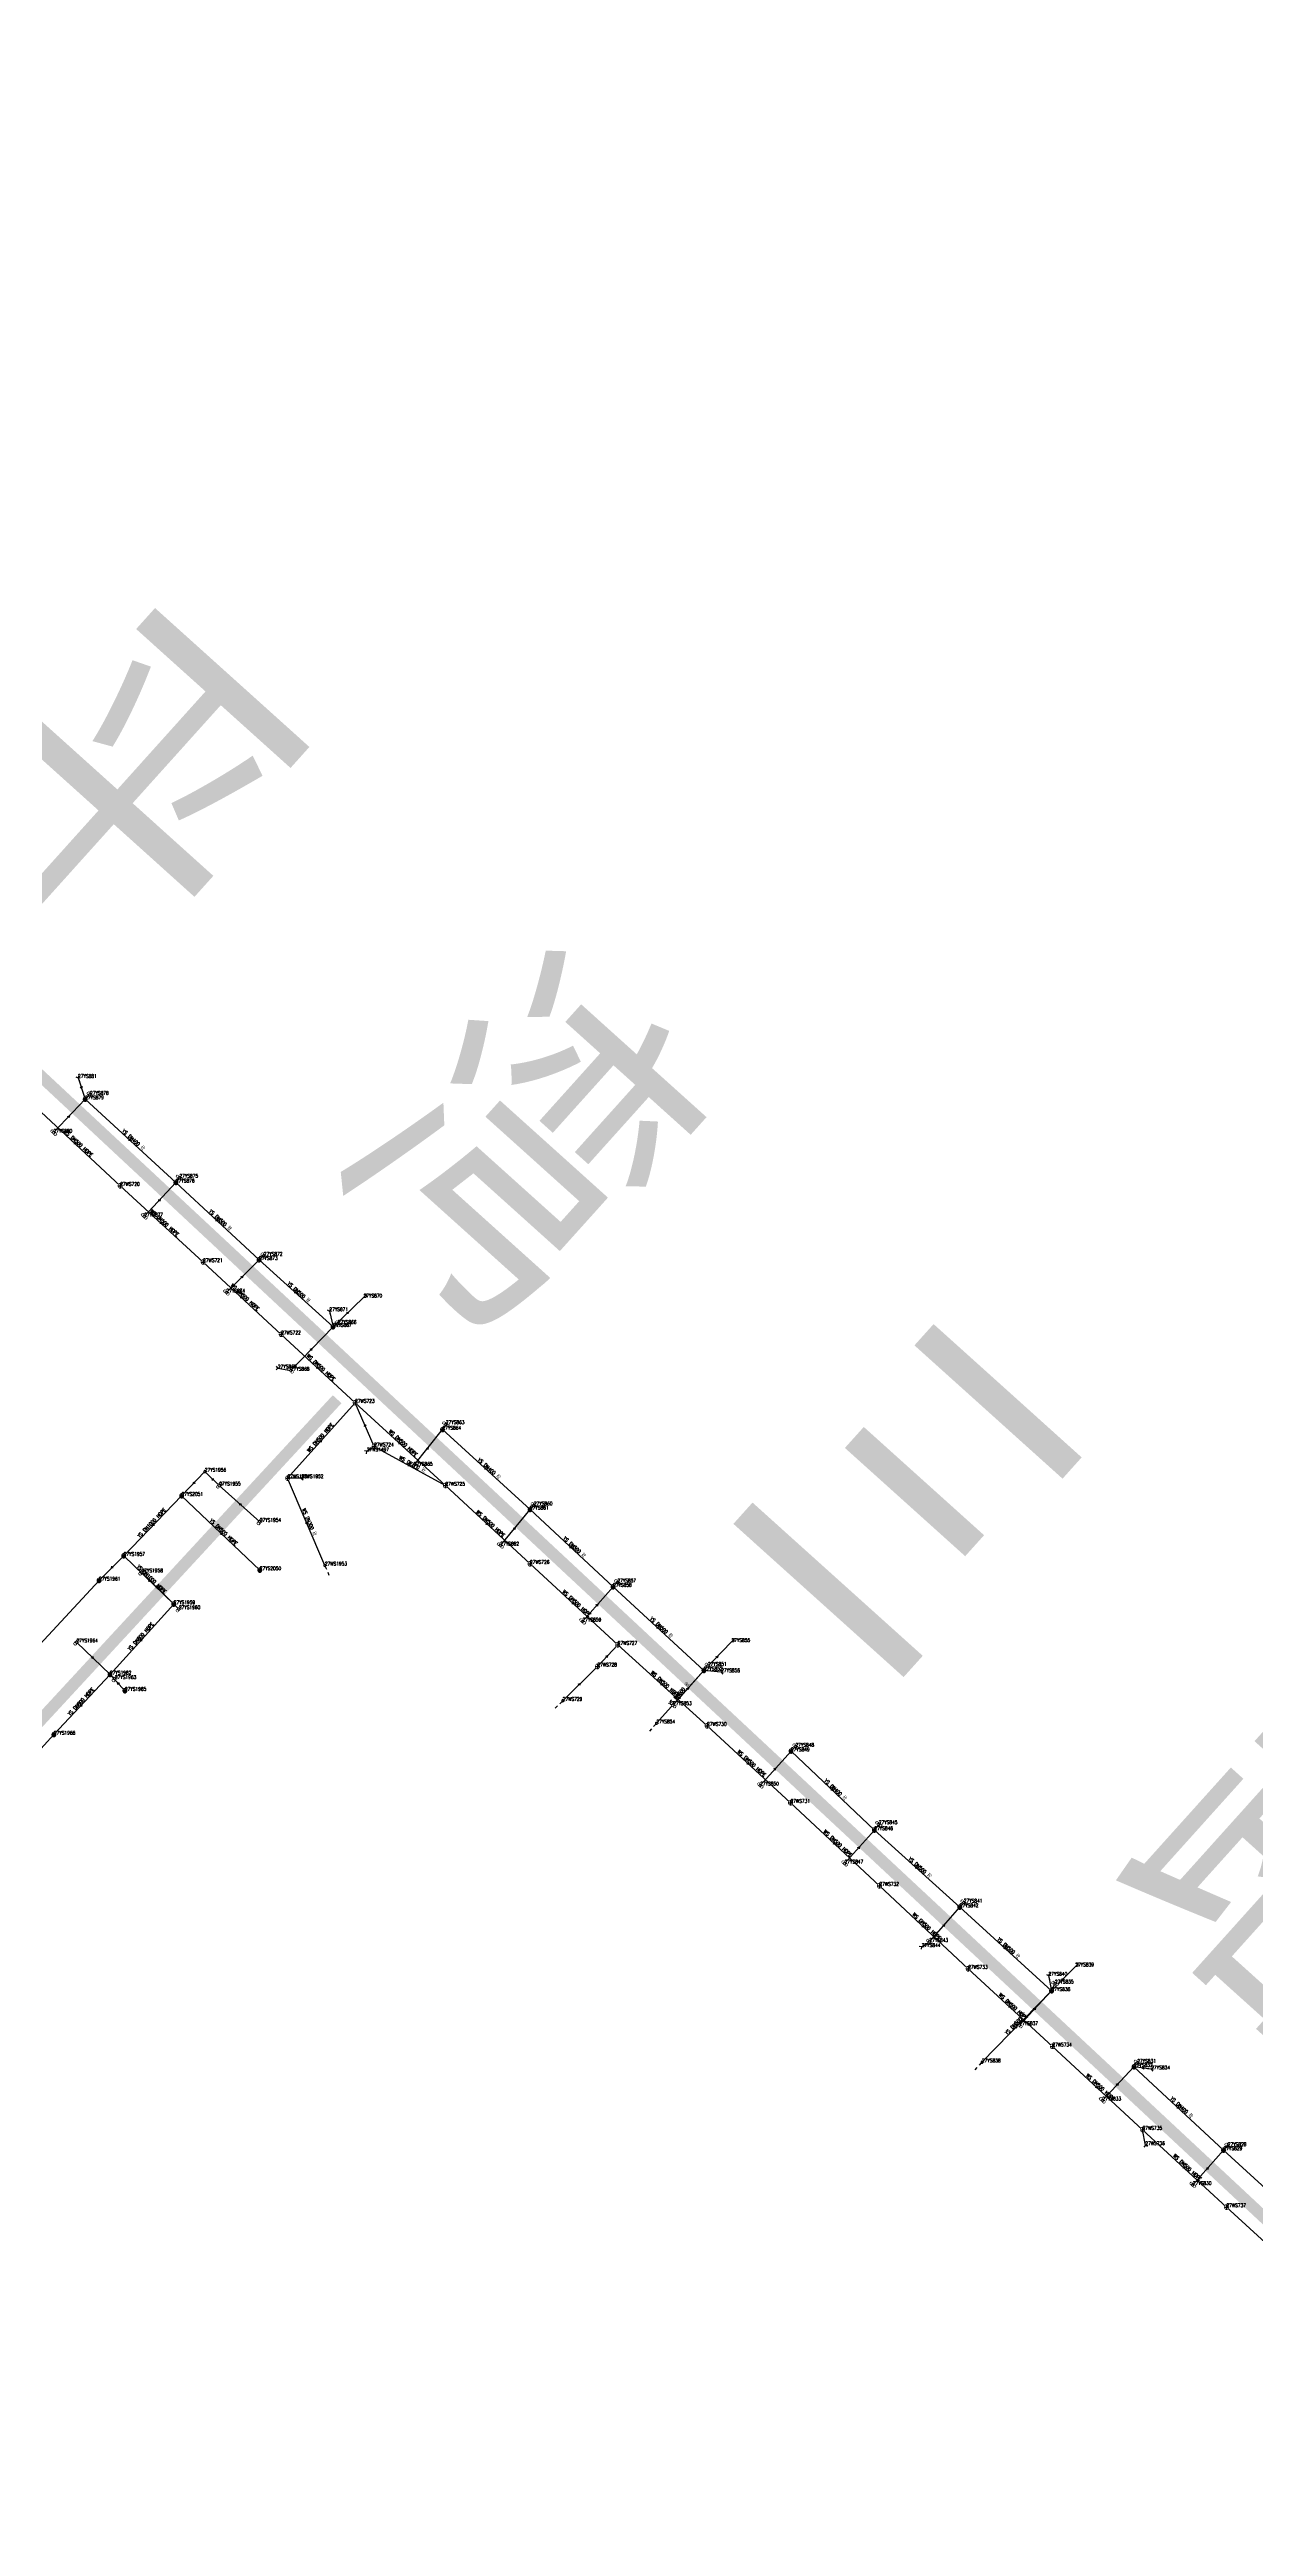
# Model space of a CAD drawing. Extents: x 78813 to 99477, y 2421021 to 2448125.
# Drawn here: x 85609 to 85914, y 2432755 to 2433383 of the extents above; entities that cross this region are included whole.
import ezdxf
from ezdxf.enums import TextEntityAlignment as Align

# ---------------------------------------------------------------- set-up
doc = ezdxf.new("R2010")
doc.units = 0
doc.set_wipeout_variables(frame=1)
doc.layers.get('0').update_dxf_attribs({"linetype": 'CONTINUOUS'})
for name, color, linetype in [('DX_WS', 16, 'CONTINUOUS'), ('DX_YS', 42, 'CONTINUOUS'), ('道路', 5, 'CONTINUOUS')]:
    doc.layers.add(name, color=color, linetype=linetype)
for name, color, linetype, true_color in [('WSLINE', 7, 'CONTINUOUS', 0x7f0000), ('YSANNEXE', 7, 'CONTINUOUS', 0xcc9900), ('YSLINE', 7, 'CONTINUOUS', 0xcc9900)]:
    doc.layers.add(name, color=color, linetype=linetype, true_color=true_color)
doc.layers.add('道路名称', color=7, linetype='CONTINUOUS', lineweight=0)
doc.styles.add('CcNameZT', font='txt.SHX', dxfattribs={"width": 0.8, "bigfont": 'HZTXT.SHX'})
doc.styles.get("Standard").update_dxf_attribs({"font": 'txt.shx', "bigfont": 'hztxt.shx'})
doc.styles.add('宋体0.7', font='', dxfattribs={"width": 0.7})
doc.styles.get('宋体0.7').set_extended_font_data('SimSun')

# ---------------------------------------------------------------- blocks, each defined once
blk = doc.blocks.new('PS污水井')
blk.add_lwpolyline([(1, 0), (1, 0.1), (1, 0.1), (1, 0.2), (1, 0.3), (0.9, 0.3), (0.9, 0.4), (0.9, 0.5), (0.8, 0.5), (0.8, 0.6), (0.8, 0.6), (0.7, 0.7), (0.7, 0.7), (0.6, 0.8), (0.6, 0.8), (0.5, 0.9), (0.4, 0.9), (0.4, 0.9), (0.3, 1), (0.2, 1), (0.2, 1), (0.1, 1), (0, 1), (0, 1), (-0.1, 1), (-0.2, 1), (-0.2, 1), (-0.3, 1), (-0.4, 0.9), (-0.4, 0.9), (-0.5, 0.9), (-0.6, 0.8), (-0.6, 0.8), (-0.7, 0.7), (-0.7, 0.7), (-0.8, 0.6), (-0.8, 0.6), (-0.8, 0.5), (-0.9, 0.5), (-0.9, 0.4), (-0.9, 0.3), (-1, 0.3), (-1, 0.2), (-1, 0.1), (-1, 0.1), (-1, 0), (-1, -0.1), (-1, -0.1), (-1, -0.2), (-1, -0.3), (-0.9, -0.3), (-0.9, -0.4), (-0.9, -0.5), (-0.8, -0.5), (-0.8, -0.6), (-0.8, -0.6), (-0.7, -0.7), (-0.7, -0.7), (-0.6, -0.8), (-0.6, -0.8), (-0.5, -0.9), (-0.4, -0.9), (-0.4, -0.9), (-0.3, -1), (-0.2, -1), (-0.2, -1), (-0.1, -1), (0, -1), (0, -1), (0.1, -1), (0.2, -1), (0.2, -1), (0.3, -1), (0.4, -0.9), (0.4, -0.9), (0.5, -0.9), (0.6, -0.8), (0.6, -0.8), (0.7, -0.7), (0.7, -0.7), (0.8, -0.6), (0.8, -0.6), (0.8, -0.5), (0.9, -0.5), (0.9, -0.4), (0.9, -0.3), (1, -0.3), (1, -0.2), (1, -0.1), (1, 0)], close=True)
blk.add_wipeout([(1, 0), (1, 0.1), (1, 0.1), (1, 0.2), (1, 0.3), (0.9, 0.3), (0.9, 0.4), (0.9, 0.5), (0.8, 0.5), (0.8, 0.6), (0.8, 0.6), (0.7, 0.7), (0.7, 0.7), (0.6, 0.8), (0.6, 0.8), (0.5, 0.9), (0.4, 0.9), (0.4, 0.9), (0.3, 1), (0.2, 1), (0.2, 1), (0.1, 1), (0, 1), (0, 1), (-0.1, 1), (-0.2, 1), (-0.2, 1), (-0.3, 1), (-0.4, 0.9), (-0.4, 0.9), (-0.5, 0.9), (-0.6, 0.8), (-0.6, 0.8), (-0.7, 0.7), (-0.7, 0.7), (-0.8, 0.6), (-0.8, 0.6), (-0.8, 0.5), (-0.9, 0.5), (-0.9, 0.4), (-0.9, 0.3), (-1, 0.3), (-1, 0.2), (-1, 0.1), (-1, 0.1), (-1, 0), (-1, -0.1), (-1, -0.1), (-1, -0.2), (-1, -0.3), (-0.9, -0.3), (-0.9, -0.4), (-0.9, -0.5), (-0.8, -0.5), (-0.8, -0.6), (-0.8, -0.6), (-0.7, -0.7), (-0.7, -0.7), (-0.6, -0.8), (-0.6, -0.8), (-0.5, -0.9), (-0.4, -0.9), (-0.4, -0.9), (-0.3, -1), (-0.2, -1), (-0.2, -1), (-0.1, -1), (0, -1), (0, -1), (0.1, -1), (0.2, -1), (0.2, -1), (0.3, -1), (0.4, -0.9), (0.4, -0.9), (0.5, -0.9), (0.6, -0.8), (0.6, -0.8), (0.7, -0.7), (0.7, -0.7), (0.8, -0.6), (0.8, -0.6), (0.8, -0.5), (0.9, -0.5), (0.9, -0.4), (0.9, -0.3), (1, -0.3), (1, -0.2), (1, -0.1)])
for p, q in [((-1, 0), (0, 0)), ((0, 1), (0, 0)), ((0, 0), (0, -1)), ((0, 0), (1, 0))]:
    blk.add_line(p, q)
blk = doc.blocks.new('PS进水口')
for points in [[(-0.8, -0.9), (0, 0), (-0.9, 0.9)], [(0, 0), (2, 0)]]:
    blk.add_lwpolyline(points)
blk = doc.blocks.new('PS非普查')
blk.add_lwpolyline([(3.7, 0), (5.3, 0)])
blk.add_wipeout([(0.5, 0), (0.5, 0), (0.5, 0.1), (0.5, 0.1), (0.5, 0.1), (0.5, 0.2), (0.5, 0.2), (0.4, 0.2), (0.4, 0.3), (0.4, 0.3), (0.4, 0.3), (0.4, 0.3), (0.3, 0.4), (0.3, 0.4), (0.3, 0.4), (0.2, 0.4), (0.2, 0.4), (0.2, 0.5), (0.2, 0.5), (0.1, 0.5), (0.1, 0.5), (0.1, 0.5), (0, 0.5), (0, 0.5), (-0.1, 0.5), (-0.1, 0.5), (-0.1, 0.5), (-0.2, 0.5), (-0.2, 0.5), (-0.2, 0.4), (-0.3, 0.4), (-0.3, 0.4), (-0.3, 0.4), (-0.3, 0.4), (-0.4, 0.3), (-0.4, 0.3), (-0.4, 0.3), (-0.4, 0.3), (-0.4, 0.2), (-0.5, 0.2), (-0.5, 0.2), (-0.5, 0.1), (-0.5, 0.1), (-0.5, 0.1), (-0.5, 0), (-0.5, 0), (-0.5, 0), (-0.5, -0.1), (-0.5, -0.1), (-0.5, -0.1), (-0.5, -0.2), (-0.5, -0.2), (-0.4, -0.2), (-0.4, -0.3), (-0.4, -0.3), (-0.4, -0.3), (-0.4, -0.3), (-0.3, -0.4), (-0.3, -0.4), (-0.3, -0.4), (-0.3, -0.4), (-0.2, -0.4), (-0.2, -0.5), (-0.2, -0.5), (-0.1, -0.5), (-0.1, -0.5), (-0.1, -0.5), (0, -0.5), (0, -0.5), (0.1, -0.5), (0.1, -0.5), (0.1, -0.5), (0.2, -0.5), (0.2, -0.5), (0.2, -0.4), (0.2, -0.4), (0.3, -0.4), (0.3, -0.4), (0.3, -0.4), (0.4, -0.3), (0.4, -0.3), (0.4, -0.3), (0.4, -0.3), (0.4, -0.2), (0.5, -0.2), (0.5, -0.2), (0.5, -0.1), (0.5, -0.1), (0.5, -0.1)])
blk.add_line((0.5, 0), (2.1, 0))
blk.add_lwpolyline([(0.5, 0), (0.5, 0), (0.5, 0.1), (0.5, 0.1), (0.5, 0.1), (0.5, 0.2), (0.5, 0.2), (0.4, 0.2), (0.4, 0.3), (0.4, 0.3), (0.4, 0.3), (0.4, 0.3), (0.3, 0.4), (0.3, 0.4), (0.3, 0.4), (0.2, 0.4), (0.2, 0.4), (0.2, 0.5), (0.2, 0.5), (0.1, 0.5), (0.1, 0.5), (0.1, 0.5), (0, 0.5), (0, 0.5), (-0.1, 0.5), (-0.1, 0.5), (-0.1, 0.5), (-0.2, 0.5), (-0.2, 0.5), (-0.2, 0.4), (-0.3, 0.4), (-0.3, 0.4), (-0.3, 0.4), (-0.3, 0.4), (-0.4, 0.3), (-0.4, 0.3), (-0.4, 0.3), (-0.4, 0.3), (-0.4, 0.2), (-0.5, 0.2), (-0.5, 0.2), (-0.5, 0.1), (-0.5, 0.1), (-0.5, 0.1), (-0.5, 0), (-0.5, 0), (-0.5, 0), (-0.5, -0.1), (-0.5, -0.1), (-0.5, -0.1), (-0.5, -0.2), (-0.5, -0.2), (-0.4, -0.2), (-0.4, -0.3), (-0.4, -0.3), (-0.4, -0.3), (-0.4, -0.3), (-0.3, -0.4), (-0.3, -0.4), (-0.3, -0.4), (-0.3, -0.4), (-0.2, -0.4), (-0.2, -0.5), (-0.2, -0.5), (-0.1, -0.5), (-0.1, -0.5), (-0.1, -0.5), (0, -0.5), (0, -0.5), (0.1, -0.5), (0.1, -0.5), (0.1, -0.5), (0.2, -0.5), (0.2, -0.5), (0.2, -0.4), (0.2, -0.4), (0.3, -0.4), (0.3, -0.4), (0.3, -0.4), (0.4, -0.3), (0.4, -0.3), (0.4, -0.3), (0.4, -0.3), (0.4, -0.2), (0.5, -0.2), (0.5, -0.2), (0.5, -0.1), (0.5, -0.1), (0.5, -0.1), (0.5, 0)], close=True)
blk = doc.blocks.new('LX')
for p, q in [((-0.866, 0.5), (0, 0)), ((0, 0), (-0.866, -0.5))]:
    blk.add_line(p, q)
blk = doc.blocks.new('PS出水口')
for points in [[(0, 0), (2, 0)], [(1.1, -0.9), (2, 0), (1.1, 0.9)]]:
    blk.add_lwpolyline(points)
blk = doc.blocks.new('PS雨水井')
blk.add_lwpolyline([(1, 0), (1, 0.1), (1, 0.1), (1, 0.2), (1, 0.3), (0.9, 0.3), (0.9, 0.4), (0.9, 0.5), (0.8, 0.5), (0.8, 0.6), (0.8, 0.6), (0.7, 0.7), (0.7, 0.7), (0.6, 0.8), (0.6, 0.8), (0.5, 0.9), (0.4, 0.9), (0.4, 0.9), (0.3, 1), (0.2, 1), (0.2, 1), (0.1, 1), (0, 1), (0, 1), (-0.1, 1), (-0.2, 1), (-0.2, 1), (-0.3, 1), (-0.4, 0.9), (-0.4, 0.9), (-0.5, 0.9), (-0.6, 0.8), (-0.6, 0.8), (-0.7, 0.7), (-0.7, 0.7), (-0.8, 0.6), (-0.8, 0.6), (-0.8, 0.5), (-0.9, 0.5), (-0.9, 0.4), (-0.9, 0.3), (-1, 0.3), (-1, 0.2), (-1, 0.1), (-1, 0.1), (-1, 0), (-1, -0.1), (-1, -0.1), (-1, -0.2), (-1, -0.3), (-0.9, -0.3), (-0.9, -0.4), (-0.9, -0.5), (-0.8, -0.5), (-0.8, -0.6), (-0.8, -0.6), (-0.7, -0.7), (-0.7, -0.7), (-0.6, -0.8), (-0.6, -0.8), (-0.5, -0.9), (-0.4, -0.9), (-0.4, -0.9), (-0.3, -1), (-0.2, -1), (-0.2, -1), (-0.1, -1), (0, -1), (0, -1), (0.1, -1), (0.2, -1), (0.2, -1), (0.3, -1), (0.4, -0.9), (0.4, -0.9), (0.5, -0.9), (0.6, -0.8), (0.6, -0.8), (0.7, -0.7), (0.7, -0.7), (0.8, -0.6), (0.8, -0.6), (0.8, -0.5), (0.9, -0.5), (0.9, -0.4), (0.9, -0.3), (1, -0.3), (1, -0.2), (1, -0.1), (1, 0)], close=True)
blk.add_wipeout([(1, 0), (1, 0.1), (1, 0.1), (1, 0.2), (1, 0.3), (0.9, 0.3), (0.9, 0.4), (0.9, 0.5), (0.8, 0.5), (0.8, 0.6), (0.8, 0.6), (0.7, 0.7), (0.7, 0.7), (0.6, 0.8), (0.6, 0.8), (0.5, 0.9), (0.4, 0.9), (0.4, 0.9), (0.3, 1), (0.2, 1), (0.2, 1), (0.1, 1), (0, 1), (0, 1), (-0.1, 1), (-0.2, 1), (-0.2, 1), (-0.3, 1), (-0.4, 0.9), (-0.4, 0.9), (-0.5, 0.9), (-0.6, 0.8), (-0.6, 0.8), (-0.7, 0.7), (-0.7, 0.7), (-0.8, 0.6), (-0.8, 0.6), (-0.8, 0.5), (-0.9, 0.5), (-0.9, 0.4), (-0.9, 0.3), (-1, 0.3), (-1, 0.2), (-1, 0.1), (-1, 0.1), (-1, 0), (-1, -0.1), (-1, -0.1), (-1, -0.2), (-1, -0.3), (-0.9, -0.3), (-0.9, -0.4), (-0.9, -0.5), (-0.8, -0.5), (-0.8, -0.6), (-0.8, -0.6), (-0.7, -0.7), (-0.7, -0.7), (-0.6, -0.8), (-0.6, -0.8), (-0.5, -0.9), (-0.4, -0.9), (-0.4, -0.9), (-0.3, -1), (-0.2, -1), (-0.2, -1), (-0.1, -1), (0, -1), (0, -1), (0.1, -1), (0.2, -1), (0.2, -1), (0.3, -1), (0.4, -0.9), (0.4, -0.9), (0.5, -0.9), (0.6, -0.8), (0.6, -0.8), (0.7, -0.7), (0.7, -0.7), (0.8, -0.6), (0.8, -0.6), (0.8, -0.5), (0.9, -0.5), (0.9, -0.4), (0.9, -0.3), (1, -0.3), (1, -0.2), (1, -0.1)])
for p, q in [((-1, 0), (0, 0)), ((-0.9, 0.5), (0, 0.5)), ((0, 1), (0, 0)), ((0, 0.5), (0.9, 0.5)), ((0, 0), (0, -1)), ((0, 0), (1, 0)), ((-0.9, -0.5), (0, -0.5)), ((0, -0.5), (0.9, -0.5))]:
    blk.add_line(p, q)
blk = doc.blocks.new('PS雨篦')
blk.add_lwpolyline([(-1.5, 0.5), (0, 0.5), (1.5, 0.5), (1.5, -0.5), (0, -0.5), (-1.5, -0.5)], close=True)
blk.add_wipeout([(-1.5, 0.5), (0, 0.5), (1.5, 0.5), (1.5, -0.5), (0, -0.5), (-1.5, -0.5)])
for p, q in [((-0.5, -0.5), (-0.5, 0.5)), ((0.5, -0.5), (0.5, 0.5))]:
    blk.add_line(p, q)
blk = doc.blocks.new('PS管线点')
blk.add_wipeout([(0.5, 0), (0.5, 0), (0.5, 0.1), (0.5, 0.1), (0.5, 0.1), (0.5, 0.2), (0.5, 0.2), (0.4, 0.2), (0.4, 0.3), (0.4, 0.3), (0.4, 0.3), (0.4, 0.3), (0.3, 0.4), (0.3, 0.4), (0.3, 0.4), (0.2, 0.4), (0.2, 0.4), (0.2, 0.5), (0.2, 0.5), (0.1, 0.5), (0.1, 0.5), (0.1, 0.5), (0, 0.5), (0, 0.5), (-0.1, 0.5), (-0.1, 0.5), (-0.1, 0.5), (-0.2, 0.5), (-0.2, 0.5), (-0.2, 0.4), (-0.3, 0.4), (-0.3, 0.4), (-0.3, 0.4), (-0.3, 0.4), (-0.4, 0.3), (-0.4, 0.3), (-0.4, 0.3), (-0.4, 0.3), (-0.4, 0.2), (-0.5, 0.2), (-0.5, 0.2), (-0.5, 0.1), (-0.5, 0.1), (-0.5, 0.1), (-0.5, 0), (-0.5, 0), (-0.5, 0), (-0.5, -0.1), (-0.5, -0.1), (-0.5, -0.1), (-0.5, -0.2), (-0.5, -0.2), (-0.4, -0.2), (-0.4, -0.3), (-0.4, -0.3), (-0.4, -0.3), (-0.4, -0.3), (-0.3, -0.4), (-0.3, -0.4), (-0.3, -0.4), (-0.3, -0.4), (-0.2, -0.4), (-0.2, -0.5), (-0.2, -0.5), (-0.1, -0.5), (-0.1, -0.5), (-0.1, -0.5), (0, -0.5), (0, -0.5), (0.1, -0.5), (0.1, -0.5), (0.1, -0.5), (0.2, -0.5), (0.2, -0.5), (0.2, -0.4), (0.2, -0.4), (0.3, -0.4), (0.3, -0.4), (0.3, -0.4), (0.4, -0.3), (0.4, -0.3), (0.4, -0.3), (0.4, -0.3), (0.4, -0.2), (0.5, -0.2), (0.5, -0.2), (0.5, -0.1), (0.5, -0.1), (0.5, -0.1)])
blk.add_lwpolyline([(0.5, 0), (0.5, 0), (0.5, 0.1), (0.5, 0.1), (0.5, 0.1), (0.5, 0.2), (0.5, 0.2), (0.4, 0.2), (0.4, 0.3), (0.4, 0.3), (0.4, 0.3), (0.4, 0.3), (0.3, 0.4), (0.3, 0.4), (0.3, 0.4), (0.2, 0.4), (0.2, 0.4), (0.2, 0.5), (0.2, 0.5), (0.1, 0.5), (0.1, 0.5), (0.1, 0.5), (0, 0.5), (0, 0.5), (-0.1, 0.5), (-0.1, 0.5), (-0.1, 0.5), (-0.2, 0.5), (-0.2, 0.5), (-0.2, 0.4), (-0.3, 0.4), (-0.3, 0.4), (-0.3, 0.4), (-0.3, 0.4), (-0.4, 0.3), (-0.4, 0.3), (-0.4, 0.3), (-0.4, 0.3), (-0.4, 0.2), (-0.5, 0.2), (-0.5, 0.2), (-0.5, 0.1), (-0.5, 0.1), (-0.5, 0.1), (-0.5, 0), (-0.5, 0), (-0.5, 0), (-0.5, -0.1), (-0.5, -0.1), (-0.5, -0.1), (-0.5, -0.2), (-0.5, -0.2), (-0.4, -0.2), (-0.4, -0.3), (-0.4, -0.3), (-0.4, -0.3), (-0.4, -0.3), (-0.3, -0.4), (-0.3, -0.4), (-0.3, -0.4), (-0.3, -0.4), (-0.2, -0.4), (-0.2, -0.5), (-0.2, -0.5), (-0.1, -0.5), (-0.1, -0.5), (-0.1, -0.5), (0, -0.5), (0, -0.5), (0.1, -0.5), (0.1, -0.5), (0.1, -0.5), (0.2, -0.5), (0.2, -0.5), (0.2, -0.4), (0.2, -0.4), (0.3, -0.4), (0.3, -0.4), (0.3, -0.4), (0.4, -0.3), (0.4, -0.3), (0.4, -0.3), (0.4, -0.3), (0.4, -0.2), (0.5, -0.2), (0.5, -0.2), (0.5, -0.1), (0.5, -0.1), (0.5, -0.1), (0.5, 0)], close=True)

msp = doc.modelspace()

# ---------------------------------------------------------------- linework, layer by layer
at = {"layer": 'WSLINE'}
for p, q in [((85603.88, 2433115.62), (85626.49, 2433094.57)), ((85626.49, 2433094.57), (85647.53, 2433075.25)), ((85647.53, 2433075.25), (85667.34, 2433056.91)), ((85667.34, 2433056.91), (85686.08, 2433039.59)), ((85668.96, 2433020.46), (85686.08, 2433039.59)), ((85686.08, 2433039.59), (85708.98, 2433018.58)), ((85690.91, 2433028.52), (85686.08, 2433039.59)), ((85689.05, 2433027.26), (85690.91, 2433028.52)), ((85690.91, 2433028.52), (85708.98, 2433018.58)), ((85672.41, 2433020.47), (85668.96, 2433020.46)), ((85678.4, 2432998.33), (85668.96, 2433020.46)), ((85708.98, 2433018.58), (85730.43, 2432998.74)), ((85730.43, 2432998.74), (85752.68, 2432978.23)), ((85747.54, 2432972.73), (85752.68, 2432978.23)), ((85752.68, 2432978.23), (85775.35, 2432957.67)), ((85738.73, 2432964.02), (85747.54, 2432972.73)), ((85775.35, 2432957.67), (85796.53, 2432938.15)), ((85796.53, 2432938.15), (85819.06, 2432917.11)), ((85819.06, 2432917.11), (85841.58, 2432896.1)), ((85841.58, 2432896.1), (85862.92, 2432876.42)), ((85862.92, 2432876.42), (85885.82, 2432855.29)), ((85885.82, 2432855.29), (85907.09, 2432835.68)), ((85886.51, 2432851.38), (85885.82, 2432855.29)), ((85907.09, 2432835.68), (85929.61, 2432815))]:
    msp.add_line(p, q, dxfattribs=at)
at = {"layer": 'YSLINE'}
for p, q in [((85615.81, 2433121.93), (85617.61, 2433116.49)), ((85609.6, 2433108.05), (85617.61, 2433116.49)), ((85618.84, 2433117.63), (85617.61, 2433116.49)), ((85632.6, 2433086.81), (85640.63, 2433095.42)), ((85641.52, 2433096.65), (85640.63, 2433095.42)), ((85653.42, 2433067.52), (85661.7, 2433075.79)), ((85662.91, 2433076.85), (85661.7, 2433075.79)), ((85679.55, 2433062.8), (85680.48, 2433058.84)), ((85680.48, 2433058.84), (85688.21, 2433066.26)), ((85681.69, 2433059.57), (85680.48, 2433058.84)), ((85666.5, 2433048.32), (85669.76, 2433047.73)), ((85700.99, 2433023.64), (85708.24, 2433032.75)), ((85709.08, 2433034.18), (85708.24, 2433032.75)), ((85647.95, 2433022.11), (85642.07, 2433015.97)), ((85651.62, 2433018.62), (85647.95, 2433022.11)), ((85661.9, 2433009.38), (85651.62, 2433018.62)), ((85642.07, 2433015.97), (85627.37, 2433000.76)), ((85661.9, 2432997.14), (85642.07, 2433015.97)), ((85722.92, 2433003.39), (85730.43, 2433012.51)), ((85731.41, 2433013.59), (85730.43, 2433012.51)), ((85627.37, 2433000.76), (85621.12, 2432994.51)), ((85640.06, 2432988.53), (85627.37, 2433000.76)), ((85621.12, 2432994.51), (85580.57, 2432950.83)), ((85631.9, 2432996.59), (85640.06, 2432988.53)), ((85743.76, 2432984.14), (85751.5, 2432992.91)), ((85752.6, 2432994.05), (85751.5, 2432992.91)), ((85623.9, 2432970.68), (85640.06, 2432988.53)), ((85641.37, 2432987.25), (85640.06, 2432988.53)), ((85615.41, 2432978.86), (85623.9, 2432970.68)), ((85774.55, 2432971.73), (85781.53, 2432978.93)), ((85609.68, 2432955.45), (85623.9, 2432970.68)), ((85625.14, 2432969.56), (85623.9, 2432970.68)), ((85627.69, 2432966.57), (85623.9, 2432970.68)), ((85766.71, 2432962.93), (85774.55, 2432971.73)), ((85775.56, 2432972.88), (85774.55, 2432971.73)), ((85778.93, 2432971.27), (85774.55, 2432971.73)), ((85602.26, 2432947.35), (85609.68, 2432955.45)), ((85788.82, 2432942.55), (85796.63, 2432951.24)), ((85797.77, 2432952.4), (85796.63, 2432951.24)), ((85810.23, 2432922.79), (85817.77, 2432931.24)), ((85818.89, 2432932.78), (85817.77, 2432931.24)), ((85831.73, 2432902.91), (85839.43, 2432911.7)), ((85840.46, 2432912.88), (85839.43, 2432911.7)), ((85829.78, 2432901.63), (85831.73, 2432902.91)), ((85861.97, 2432894.36), (85862.73, 2432890.48)), ((85862.73, 2432890.48), (85868.75, 2432896.7)), ((85863.58, 2432892.37), (85862.73, 2432890.48)), ((85854.55, 2432881.81), (85862.73, 2432890.48)), ((85875.62, 2432862.72), (85883.62, 2432871.23)), ((85884.46, 2432872.27), (85883.62, 2432871.23)), ((85888.02, 2432870.6), (85883.62, 2432871.23)), ((85898.56, 2432841.29), (85906.34, 2432850.11)), ((85907.4, 2432851.15), (85906.34, 2432850.11))]:
    msp.add_line(p, q, dxfattribs=at)

# ---------------------------------------------------------------- block references
at = {"layer": 'DX_WS', "yscale": 0.5, "zscale": 0.5}
for name, p, xscale, rotation in [('LX', (85615.19, 2433105.09), 0.5000000000878982, 316.8456606964688), ('LX', (85637.01, 2433084.91), 0.4999999999256761, 317.4186185119841), ('LX', (85657.43, 2433066.08), 0.4999999999256761, 317.4186185119841), ('LX', (85676.71, 2433048.25), 0.4999999999256761, 317.4186185119841), ('LX', (85677.52, 2433030.02), 0.5000000000436156, 48.12845479608112), ('LX', (85688.5, 2433034.06), 0.5000000002113115, 113.4456434261722), ('LX', (85697.53, 2433029.09), 0.4999999999256761, 317.4186185119841), ('LX', (85699.95, 2433023.55), 0.4999999999099169, 331.169605605388), ('PS进水口', (85672.41, 2433020.47, 2.66), 0.4999999999990012, 180.2493996489482), ('LX', (85673.68, 2433009.39), 0.4999999999899134, 112.8726856408191), ('LX', (85719.7, 2433008.66), 0.4999999999256761, 317.4186185119841), ('LX', (85741.55, 2432988.49), 0.4999999999256761, 317.4186185119841), ('LX', (85743.14, 2432968.38), 0.4999999998802595, 44.69070800721386), ('LX', (85764.02, 2432967.95), 0.4999999999871826, 317.9915762995381), ('LX', (85785.94, 2432947.91), 0.4999999999256761, 317.4186185119841), ('LX', (85807.79, 2432927.63), 0.5000000000878982, 316.8456606964688), ('LX', (85830.32, 2432906.6), 0.5000000000878982, 316.8456606964688), ('LX', (85852.25, 2432886.26), 0.4999999999256761, 317.4186185119841), ('LX', (85874.37, 2432865.85), 0.4999999999256761, 317.4186185119841), ('LX', (85896.46, 2432845.49), 0.4999999999256761, 317.4186185119841)]:
    msp.add_blockref(name, p, dxfattribs=dict(at, xscale=xscale, rotation=rotation))
at = {"layer": 'DX_YS', "yscale": 0.5, "zscale": 0.5}
for name, p, xscale, rotation in [('PS出水口', (85688.21, 2433066.26, 0.64), 0.4999999999927456, 43.80910898974158), ('PS出水口', (85781.53, 2432978.93, -0.1), 0.5000000001161161, 45.91309944228792), ('PS进水口', (85829.78, 2432901.63, 3.66), 0.5000000000164982, 33.19274447317002), ('PS出水口', (85868.75, 2432896.7, 0.12), 0.4999999998529775, 45.97340102459758)]:
    msp.add_blockref(name, p, dxfattribs=dict(at, xscale=xscale, rotation=rotation))
at = {"layer": 'YSANNEXE', "yscale": 0.5, "zscale": 0.5}
for p, xscale, rotation in [((85629.12, 2433105.96), 0.4999999999256761, 317.4186185119841), ((85651.16, 2433085.61), 0.5000000000878982, 316.8456606964688), ((85671.09, 2433067.32), 0.4999999999871826, 317.9915762995381), ((85675.12, 2433053.29), 0.4999999998289463, 45.83662359235585), ((85704.62, 2433028.19), 0.5000000001003929, 51.56620157030893), ((85719.34, 2433022.63), 0.4999999999256761, 317.4186185119841), ((85656.76, 2433014), 0.4999999998782457, 138.082828643291), ((85634.72, 2433008.36), 0.5000000000623607, 225.7453712877373), ((85651.99, 2433006.56), 0.500000000144994, 136.3639552231507), ((85726.68, 2433007.95), 0.5000000001275243, 50.4202859825869), ((85740.97, 2433002.71), 0.5000000000878982, 316.8456606964688), ((85747.63, 2432988.52), 0.500000000158134, 48.70141260181136), ((85631.98, 2432979.61), 0.5000000000436156, 48.12845479608112), ((85763.03, 2432982.32), 0.4999999999256761, 317.4186185119841), ((85770.63, 2432967.33), 0.5000000000436156, 48.12845479608112), ((85616.79, 2432963.06), 0.5000000000658894, 46.98253920664027), ((85792.73, 2432946.9), 0.5000000000436156, 48.12845479608112), ((85807.2, 2432941.24), 0.5000000000878982, 316.8456606964688), ((85828.6, 2432921.47), 0.4999999999871826, 317.9915762995381), ((85835.58, 2432907.31), 0.500000000158134, 48.70141260181136), ((85851.08, 2432901.09), 0.4999999999256761, 317.4186185119841), ((85858.64, 2432886.15), 0.5000000000947901, 46.40958141678438), ((85894.98, 2432860.67), 0.5000000000878982, 316.8456606964688), ((85902.45, 2432845.7), 0.500000000158134, 48.70141260181136)]:
    msp.add_blockref('LX', p, dxfattribs=dict(at, xscale=xscale, rotation=rotation))

# ---------------------------------------------------------------- texts
at = {"layer": 'DX_WS', "style": 'CcNameZT', "width": 0.8}
for s, rotation, p in [(' WS DN500 HDPE', 317.04896, (85615.36, 2433105.27, 1.07)), (' WS DN500 HDPE', 317.44086, (85637.18, 2433085.09, 0.95)), (' WS DN500 HDPE', 317.20363, (85657.6, 2433066.26, 1.01)), (' WS DN500 HDPE', 317.25025, (85676.88, 2433048.43, 0.82)), (' WS DN500 HDPE', 48.18167, (85677.33, 2433030.19, 0.78)), (' WS DN500 HDPE', 317.47267, (85697.7, 2433029.27, 0.65)), (' WS DN300 砼', 331.18263, (85700.07, 2433023.77, 3.48)), (' WS DN300 砼', 293.11258, (85673.91, 2433009.49, 2.37)), (' WS DN500 HDPE', 317.22887, (85719.87, 2433008.85, 0.25)), (' WS DN500 HDPE', 317.32988, (85741.72, 2432988.67, 0.37)), (' WS DN500 HDPE', 317.79518, (85764.18, 2432968.13, 0.14)), (' WS DN500 HDPE', 317.33592, (85786.11, 2432948.09, 0.33)), (' WS DN500 HDPE', 316.95083, (85807.96, 2432927.81, -0.06)), (' WS DN500 HDPE', 316.99596, (85830.49, 2432906.79, -0.3)), (' WS DN500 HDPE', 317.31291, (85852.42, 2432886.44, -0.43)), (' WS DN500 HDPE', 317.30879, (85874.54, 2432866.04, -0.39)), (' WS DN500 HDPE', 317.32542, (85896.62, 2432845.67, -0.46))]:
    msp.add_text(s, height=0.9, rotation=rotation, dxfattribs=at).set_placement(p, align=Align.CENTER)
at = {"layer": 'DX_YS', "width": 0.8}
for s, p in [('27YS881', (85615.81, 2433121.93, 3.74)), ('27YS870', (85688.21, 2433066.26, 0.64)), ('27YS855', (85781.53, 2432978.93, -0.1)), ('27YS839', (85868.75, 2432896.7, 0.12))]:
    msp.add_text(s, height=0.9, dxfattribs=at).set_placement(p)
at = {"layer": 'DX_YS', "style": 'CcNameZT', "width": 0.8}
for s, rotation, p in [(' YS DN400 砼', 317.53511, (85629.29, 2433106.14, 3.36)), (' YS DN500 砼', 317.02496, (85651.33, 2433085.79, 3.19)), (' YS DN500 砼', 317.93198, (85671.25, 2433067.5, 3.15)), (' YS DN400 砼', 317.63931, (85719.51, 2433022.81, 2.42)), (' YS DN1000 HDPE', 45.97673, (85634.54, 2433008.54, 2.29)), (' YS DN500 HDPE', 316.47602, (85652.16, 2433006.74, 1.83)), (' YS DN500 砼', 317.0548, (85741.14, 2433002.89, 2.31)), (' YS DN800 HDPE', 47.85232, (85631.8, 2432979.77, 2.15)), (' YS DN500 砼', 317.43367, (85763.19, 2432982.5, 2.32)), (' YS DN800 HDPE', 46.97145, (85616.61, 2432963.23, 2.12)), (' YS DN400 砼', 316.57877, (85807.37, 2432941.42, 2.36)), (' YS DN500 砼', 317.9516, (85828.77, 2432921.66, 2.22)), (' YS DN500 砼', 317.66956, (85851.25, 2432901.28, 1.82)), (' YS DN400 砼', 317.09179, (85895.15, 2432860.85, 2.17))]:
    msp.add_text(s, height=0.9, rotation=rotation, dxfattribs=at).set_placement(p, align=Align.CENTER)

# ---------------------------------------------------------------- next in the draw order: block references
at = {"layer": 'DX_WS', "xscale": 0.5, "yscale": 0.5, "zscale": 0.5}
for p in [(85626.49, 2433094.57, 0.95), (85647.53, 2433075.25, 1.01), (85667.34, 2433056.91, 0.82), (85686.08, 2433039.59, 0.65), (85690.91, 2433028.52, 3.26), (85668.96, 2433020.46, 0.78), (85708.98, 2433018.58, 0.25), (85730.43, 2432998.74, 0.37), (85752.68, 2432978.23, 0.14), (85747.54, 2432972.73, 1.23), (85775.35, 2432957.67, 0.33), (85796.53, 2432938.15, -0.06), (85819.06, 2432917.11, -0.3), (85841.58, 2432896.1, -0.43), (85862.92, 2432876.42, -0.39), (85885.82, 2432855.29, -0.46), (85907.09, 2432835.68, -0.46)]:
    msp.add_blockref('PS污水井', p, dxfattribs=at)
at = {"layer": 'DX_WS', "yscale": 0.5, "zscale": 0.5}
for p, xscale, rotation in [((85678.4, 2432998.33, 2.37), 0.5000000002063753, 293.1125782464055), ((85738.73, 2432964.02, 3.34), 0.5000000001478043, 224.6778174825725)]:
    msp.add_blockref('PS非普查', p, dxfattribs=dict(at, xscale=xscale, rotation=rotation))
at = {"layer": 'DX_YS', "yscale": 0.5, "zscale": 0.5}
for p, xscale, rotation in [((85609.6, 2433108.05, 4.04), 0.4999999999711582, 316.4832573166955), ((85632.6, 2433086.81, 3.92), 0.5000000000693933, 317.0273531276208), ((85653.42, 2433067.52, 3.6), 0.5000000000039431, 315), ((85700.99, 2433023.64, 3), 0.4999999999811059, 321.4800872553065), ((85651.62, 2433018.62, 3.44), 0.4999999998655848, 46.42759930225004), ((85661.9, 2433009.38, 3.59), 0.5000000000747722, 48.036212417193), ((85722.92, 2433003.39, 2.87), 0.4999999999239582, 320.5103699847214), ((85631.9, 2432996.59, 3.73), 0.4999999999907608, 225.3144012081021), ((85743.76, 2432984.14, 3.06), 0.500000000139585, 318.5560248254019), ((85615.41, 2432978.86, 3.55), 0.5000000000739663, 226.0859807005422), ((85788.82, 2432942.55, 3), 0.5000000001380178, 318.0729143061639), ((85810.23, 2432922.79, 2.91), 0.499999999912968, 318.2374078234041), ((85831.73, 2432902.91, 2.92), 0.4999999999507472, 318.8016245521275), ((85875.62, 2432862.72, 3.01), 0.5000000001087437, 316.7592433848093), ((85898.56, 2432841.29, 2.85), 0.5000000000710457, 318.5817067247677)]:
    msp.add_blockref('PS雨篦', p, dxfattribs=dict(at, xscale=xscale, rotation=rotation))
at = {"layer": 'DX_YS', "xscale": 0.5, "yscale": 0.5, "zscale": 0.5}
for p in [(85642.07, 2433015.97, 2.29), (85627.37, 2433000.76, 2.05), (85621.12, 2432994.51, 2.04), (85661.9, 2432997.14, 1.83), (85640.06, 2432988.53, 2.09), (85623.9, 2432970.68, 2.15), (85609.68, 2432955.45, 2.12)]:
    msp.add_blockref('PS雨水井', p, dxfattribs=at)

# ---------------------------------------------------------------- next in the draw order: linework, layer by layer
at = {"layer": 'YSLINE'}
for p, q in [((85617.61, 2433116.49), (85640.63, 2433095.42)), ((85640.63, 2433095.42), (85661.7, 2433075.79)), ((85661.7, 2433075.79), (85680.48, 2433058.84)), ((85669.76, 2433047.73), (85680.48, 2433058.84)), ((85708.24, 2433032.75), (85730.43, 2433012.51)), ((85730.43, 2433012.51), (85751.5, 2432992.91)), ((85751.5, 2432992.91), (85774.55, 2432971.73)), ((85762.49, 2432958.31), (85774.55, 2432971.73)), ((85796.63, 2432951.24), (85817.77, 2432931.24)), ((85817.77, 2432931.24), (85839.43, 2432911.7)), ((85839.43, 2432911.7), (85862.73, 2432890.48)), ((85845.07, 2432872.38), (85862.73, 2432890.48)), ((85883.62, 2432871.23), (85906.34, 2432850.11)), ((85906.34, 2432850.11), (85927.89, 2432830.37))]:
    msp.add_line(p, q, dxfattribs=at)

# ---------------------------------------------------------------- next in the draw order: block references
at = {"layer": 'DX_WS', "yscale": 0.5, "zscale": 0.5}
for name, p, xscale, rotation in [('PS进水口', (85689.05, 2433027.26, 3.61), 0.4999999999632336, 34.01460607757442), ('LX', (85750.11, 2432975.48), 0.5000000000658894, 46.98253920664027), ('PS进水口', (85886.51, 2432851.38, 3.11), 0.5000000001274862, 99.96284396146036)]:
    msp.add_blockref(name, p, dxfattribs=dict(at, xscale=xscale, rotation=rotation))
at = {"layer": 'DX_YS', "xscale": 0.5, "yscale": 0.5, "zscale": 0.5}
for name, p in [('PS管线点', (85647.95, 2433022.11, 2.37)), ('PS雨水井', (85627.69, 2432966.57, 1.88))]:
    msp.add_blockref(name, p, dxfattribs=at)
at = {"layer": 'DX_YS', "xscale": 0.4999999998839605, "yscale": 0.5, "zscale": 0.5, "rotation": 45.73083035651075}
msp.add_blockref('PS雨篦', (85641.37, 2432987.25, 3.64), dxfattribs=at)
at = {"layer": 'YSANNEXE', "yscale": 0.5, "zscale": 0.5}
for p, xscale, rotation in [((85613.6, 2433112.27), 0.5000000000947901, 46.40958141678438), ((85636.62, 2433091.12), 0.5000000000658894, 46.98253920664027), ((85657.56, 2433071.66), 0.499999999860744, 45.26366580035281), ((85624.24, 2432997.63), 0.5000000001441505, 225.1724135036378), ((85633.71, 2432994.64), 0.5000000001550294, 135.7909974270936), ((85635.98, 2432992.56), 0.4999999999730048, 315.1267873251608), ((85619.66, 2432974.77), 0.5000000001472552, 316.2727028938216), ((85814, 2432927.02), 0.5000000000436156, 48.12845479608112), ((85879.62, 2432866.97), 0.5000000000658894, 46.98253920664027)]:
    msp.add_blockref('LX', p, dxfattribs=dict(at, xscale=xscale, rotation=rotation))

# ---------------------------------------------------------------- next in the draw order: texts
at = {"layer": 'DX_WS', "style": 'CcNameZT', "width": 0.8}
for s, p in [('27WS720', (85626.49, 2433094.57, 0.95)), ('27WS721', (85647.53, 2433075.25, 1.01)), ('27WS722', (85667.34, 2433056.91, 0.82)), ('27WS723', (85686.08, 2433039.59, 0.65)), ('27WS1497', (85689.05, 2433027.26, 3.61)), ('27WS724', (85690.91, 2433028.52, 3.26)), ('27WS1951', (85668.96, 2433020.46, 0.78)), ('27WS1952', (85672.41, 2433020.47, 2.66)), ('27WS725', (85708.98, 2433018.58, 0.25)), ('27WS1953', (85678.4, 2432998.33, 2.37)), ('27WS726', (85730.43, 2432998.74, 0.37)), ('27WS728', (85747.54, 2432972.73, 1.23)), ('27WS727', (85752.68, 2432978.23, 0.14)), ('27WS729', (85738.73, 2432964.02, 3.34)), ('27WS730', (85775.35, 2432957.67, 0.33)), ('27WS731', (85796.53, 2432938.15, -0.06)), ('27WS732', (85819.06, 2432917.11, -0.3)), ('27WS733', (85841.58, 2432896.1, -0.43)), ('27WS734', (85862.92, 2432876.42, -0.39)), ('27WS735', (85885.82, 2432855.29, -0.46)), ('27WS736', (85886.51, 2432851.38, 3.11)), ('27WS737', (85907.09, 2432835.68, -0.46))]:
    msp.add_text(s, height=0.9, dxfattribs=at).set_placement(p)
at = {"layer": 'DX_YS', "width": 0.8}
for s, p in [('27YS880', (85609.6, 2433108.05, 4.04)), ('27YS877', (85632.6, 2433086.81, 3.92)), ('27YS874', (85653.42, 2433067.52, 3.6)), ('27YS865', (85700.99, 2433023.64, 3)), ('27YS1955', (85651.62, 2433018.62, 3.44)), ('27YS2051', (85642.07, 2433015.97, 2.29)), ('27YS1954', (85661.9, 2433009.38, 3.59)), ('27YS1957', (85627.37, 2433000.76, 2.05)), ('27YS862', (85722.92, 2433003.39, 2.87)), ('27YS1961', (85621.12, 2432994.51, 2.04)), ('27YS1958', (85631.9, 2432996.59, 3.73)), ('27YS2050', (85661.9, 2432997.14, 1.83)), ('27YS1964', (85615.41, 2432978.86, 3.55)), ('27YS859', (85743.76, 2432984.14, 3.06)), ('27YS1966', (85609.68, 2432955.45, 2.12)), ('27YS850', (85788.82, 2432942.55, 3)), ('27YS847', (85810.23, 2432922.79, 2.91)), ('27YS844', (85829.78, 2432901.63, 3.66)), ('27YS843', (85831.73, 2432902.91, 2.92)), ('27YS833', (85875.62, 2432862.72, 3.01)), ('27YS830', (85898.56, 2432841.29, 2.85))]:
    msp.add_text(s, height=0.9, dxfattribs=at).set_placement(p)
at = {"layer": 'DX_YS', "style": 'CcNameZT', "width": 0.8}
msp.add_text(' YS DN1000 HDPE', height=0.9, rotation=316.05082, dxfattribs=at).set_placement((85633.89, 2432994.82, 2.09), align=Align.CENTER)

# ---------------------------------------------------------------- next in the draw order: block references
at = {"layer": 'DX_YS', "yscale": 0.5, "zscale": 0.5}
for name, p, xscale, rotation in [('PS雨篦', (85618.84, 2433117.63, 4.11), 0.499999999955872, 132.7248638058211), ('PS雨篦', (85669.76, 2433047.73, 3.26), 0.5000000001606587, 316.0287462912495), ('PS雨篦', (85709.08, 2433034.18, 2.95), 0.5000000001141507, 149.5449475100322), ('PS雨篦', (85731.41, 2433013.59, 2.98), 0.4999999999048004, 137.8873501905385), ('PS雨篦', (85752.6, 2432994.05, 2.98), 0.5000000001212592, 135.966710917328), ('PS雨篦', (85625.14, 2432969.56, 3.52), 0.5000000001525086, 47.98726942512982), ('PS雨篦', (85766.71, 2432962.93, 3.04), 0.5000000001225875, 318.2926326807664), ('PS非普查', (85762.49, 2432958.31, 1.82), 0.5000000000105694, 228.0297779464606), ('PS雨篦', (85797.77, 2432952.4, 3.13), 0.5000000000615403, 135.3248308595209), ('PS雨篦', (85818.89, 2432932.78, 3.29), 0.4999999999155587, 144.1054091917351), ('PS雨篦', (85840.46, 2432912.88, 3.03), 0.4999999999668237, 138.9175402834771), ('PS雨篦', (85854.55, 2432881.81, 2.83), 0.4999999999543339, 316.6424031638392), ('PS非普查', (85845.07, 2432872.38, 2.49), 0.4999999999580407, 225.6937515016963)]:
    msp.add_blockref(name, p, dxfattribs=dict(at, xscale=xscale, rotation=rotation))
at = {"layer": 'DX_YS', "xscale": 0.5, "yscale": 0.5, "zscale": 0.5}
for p in [(85640.63, 2433095.42, 3.19), (85661.7, 2433075.79, 3.15), (85680.48, 2433058.84, 1.9), (85774.55, 2432971.73, 1.07), (85862.73, 2432890.48, 1.1), (85883.62, 2432871.23, 2.17), (85906.34, 2432850.11, 1.84)]:
    msp.add_blockref('PS雨水井', p, dxfattribs=at)
at = {"layer": 'YSANNEXE', "yscale": 0.5, "zscale": 0.5}
for p, xscale, rotation in [((85645.01, 2433019.04), 0.4999999998439218, 226.318329060497), ((85649.79, 2433020.37), 0.500000000144994, 136.3639552231507)]:
    msp.add_blockref('LX', p, dxfattribs=dict(at, xscale=xscale, rotation=rotation))

# ---------------------------------------------------------------- next in the draw order: texts
at = {"layer": 'DX_YS', "width": 0.8}
for s, p in [('27YS1956', (85647.95, 2433022.11, 2.37)), ('27YS1959', (85640.06, 2432988.53, 2.09)), ('27YS1960', (85641.37, 2432987.25, 3.64))]:
    msp.add_text(s, height=0.9, dxfattribs=at).set_placement(p)

# ---------------------------------------------------------------- next in the draw order: linework, layer by layer
at = {"layer": '道路', "const_width": 3, "flags": 128}
msp.add_lwpolyline([(85140.83, 2432455.7), (85681.51, 2433040.47)], dxfattribs=at)

# ---------------------------------------------------------------- next in the draw order: block references
at = {"layer": 'DX_YS', "yscale": 0.5, "zscale": 0.5}
for name, p, xscale, rotation in [('PS进水口', (85615.81, 2433121.93, 3.74), 0.5000000000248096, 288.2832057756574), ('PS雨篦', (85641.52, 2433096.65, 3.79), 0.5000000001394449, 143.9531958267911), ('PS雨篦', (85662.91, 2433076.85, 3.81), 0.4999999999235115, 131.2161073155692), ('PS雨篦', (85681.69, 2433059.57, 3.55), 0.4999999998399635, 120.810819855261), ('PS进水口', (85666.5, 2433048.32, 4.28), 0.5000000000332275, 349.8096458978166), ('PS进水口', (85778.93, 2432971.27, 2.36), 0.5000000000246272, 173.961695084604), ('PS进水口', (85861.97, 2432894.36, 2.68), 0.5000000000810838, 281.1338480490182), ('PS雨篦', (85884.46, 2432872.27, 2.93), 0.4999999998693532, 141.2532077002833), ('PS雨篦', (85907.4, 2432851.15, 3.05), 0.5000000001466439, 134.4262416907054)]:
    msp.add_blockref(name, p, dxfattribs=dict(at, xscale=xscale, rotation=rotation))
at = {"layer": 'DX_YS', "xscale": 0.5, "yscale": 0.5, "zscale": 0.5}
for p in [(85617.61, 2433116.49, 3.36), (85708.24, 2433032.75, 2.42), (85730.43, 2433012.51, 2.31), (85751.5, 2432992.91, 2.32), (85796.63, 2432951.24, 2.36), (85817.77, 2432931.24, 2.22), (85839.43, 2432911.7, 1.82)]:
    msp.add_blockref('PS雨水井', p, dxfattribs=at)
at = {"layer": 'YSANNEXE', "yscale": 0.5, "zscale": 0.5}
for p, xscale, rotation in [((85625.8, 2432968.62), 0.4999999999314776, 132.353250683177), ((85768.52, 2432965.02), 0.5000000000436156, 48.12845479608112), ((85853.9, 2432881.43), 0.4999999998289463, 45.83662359235585)]:
    msp.add_blockref('LX', p, dxfattribs=dict(at, xscale=xscale, rotation=rotation))

# ---------------------------------------------------------------- next in the draw order: texts
at = {"layer": 'DX_YS', "width": 0.8}
for s, p in [('27YS869', (85666.5, 2433048.32, 4.28)), ('27YS868', (85669.76, 2433047.73, 3.26)), ('27YS1962', (85623.9, 2432970.68, 2.15)), ('27YS1963', (85625.14, 2432969.56, 3.52)), ('27YS1965', (85627.69, 2432966.57, 1.88)), ('27YS853', (85766.71, 2432962.93, 3.04)), ('27YS854', (85762.49, 2432958.31, 1.82)), ('27YS837', (85854.55, 2432881.81, 2.83)), ('27YS838', (85845.07, 2432872.38, 2.49))]:
    msp.add_text(s, height=0.9, dxfattribs=at).set_placement(p)
at = {"layer": 'DX_YS', "style": 'CcNameZT', "width": 0.8}
for s, rotation, p in [(' YS DN600 砼', 48.02978, (85768.33, 2432965.19, 1.82)), (' YS DN500 砼', 45.69375, (85853.72, 2432881.61, 2.49))]:
    msp.add_text(s, height=0.9, rotation=rotation, dxfattribs=at).set_placement(p, align=Align.CENTER)

# ---------------------------------------------------------------- next in the draw order: block references
at = {"layer": 'DX_YS', "yscale": 0.5, "zscale": 0.5}
for name, p, xscale, rotation in [('PS进水口', (85679.55, 2433062.8, 3.58), 0.5000000000753184, 283.1775211529477), ('PS雨篦', (85775.56, 2432972.88, 3.01), 0.4999999999731654, 138.8565030545405), ('PS雨篦', (85863.58, 2432892.37, 3.1), 0.5000000000167756, 155.7507955843663), ('PS进水口', (85888.02, 2432870.6, 3.52), 0.5000000000248734, 171.9573831644583)]:
    msp.add_blockref(name, p, dxfattribs=dict(at, xscale=xscale, rotation=rotation))
at = {"layer": 'YSANNEXE', "yscale": 0.5, "zscale": 0.5}
for p, xscale, rotation in [((85616.71, 2433119.21), 0.5000000000965565, 288.1977709476455), ((85684.34, 2433062.55), 0.4999999999814238, 43.54479242712766), ((85885.82, 2432870.92), 0.5000000000025558, 171.8873385315862)]:
    msp.add_blockref('LX', p, dxfattribs=dict(at, xscale=xscale, rotation=rotation))

# ---------------------------------------------------------------- next in the draw order: texts
at = {"layer": 'DX_YS', "width": 0.8}
for s, p in [('27YS878', (85618.84, 2433117.63, 4.11)), ('27YS879', (85617.61, 2433116.49, 3.36)), ('27YS876', (85640.63, 2433095.42, 3.19)), ('27YS875', (85641.52, 2433096.65, 3.79)), ('27YS873', (85661.7, 2433075.79, 3.15)), ('27YS872', (85662.91, 2433076.85, 3.81)), ('27YS871', (85679.55, 2433062.8, 3.58)), ('27YS867', (85680.48, 2433058.84, 1.9)), ('27YS866', (85681.69, 2433059.57, 3.55)), ('27YS864', (85708.24, 2433032.75, 2.42)), ('27YS863', (85709.08, 2433034.18, 2.95)), ('27YS861', (85730.43, 2433012.51, 2.31)), ('27YS860', (85731.41, 2433013.59, 2.98)), ('27YS858', (85751.5, 2432992.91, 2.32)), ('27YS857', (85752.6, 2432994.05, 2.98)), ('27YS849', (85796.63, 2432951.24, 2.36)), ('27YS848', (85797.77, 2432952.4, 3.13)), ('27YS846', (85817.77, 2432931.24, 2.22)), ('27YS845', (85818.89, 2432932.78, 3.29)), ('27YS842', (85839.43, 2432911.7, 1.82)), ('27YS841', (85840.46, 2432912.88, 3.03)), ('27YS831', (85884.46, 2432872.27, 2.93)), ('27YS832', (85883.62, 2432871.23, 2.17)), ('27YS834', (85888.02, 2432870.6, 3.52)), ('27YS829', (85906.34, 2432850.11, 1.84)), ('27YS828', (85907.4, 2432851.15, 3.05))]:
    msp.add_text(s, height=0.9, dxfattribs=at).set_placement(p)

# ---------------------------------------------------------------- next in the draw order: linework, layer by layer
at = {"layer": '道路', "const_width": 3, "flags": 128}
msp.add_lwpolyline([(85328.91, 2433381.1), (86090.88, 2432670.56)], dxfattribs=at)

# ---------------------------------------------------------------- next in the draw order: block references
at = {"layer": 'YSANNEXE', "xscale": 0.4999999998289463, "yscale": 0.5, "zscale": 0.5, "rotation": 45.83662359235585}
for p in [(85778.04, 2432975.33), (85865.74, 2432893.59)]:
    msp.add_blockref('LX', p, dxfattribs=at)

# ---------------------------------------------------------------- next in the draw order: texts
at = {"layer": 'DX_YS', "width": 0.8}
for s, p in [('27YS851', (85775.56, 2432972.88, 3.01)), ('27YS852', (85774.55, 2432971.73, 1.07)), ('27YS856', (85778.93, 2432971.27, 2.36)), ('27YS840', (85861.97, 2432894.36, 2.68)), ('27YS835', (85863.58, 2432892.37, 3.1)), ('27YS836', (85862.73, 2432890.48, 1.1))]:
    msp.add_text(s, height=0.9, dxfattribs=at).set_placement(p)
at = {"layer": '道路名称', "linetype": 'Continuous', "style": '宋体0.7', "width": 0.7}
msp.add_text('平  湾  三  路', height=70, rotation=318.02165, dxfattribs=at).set_placement((85580.74, 2433190.86))

doc.saveas('drawing.dxf')
